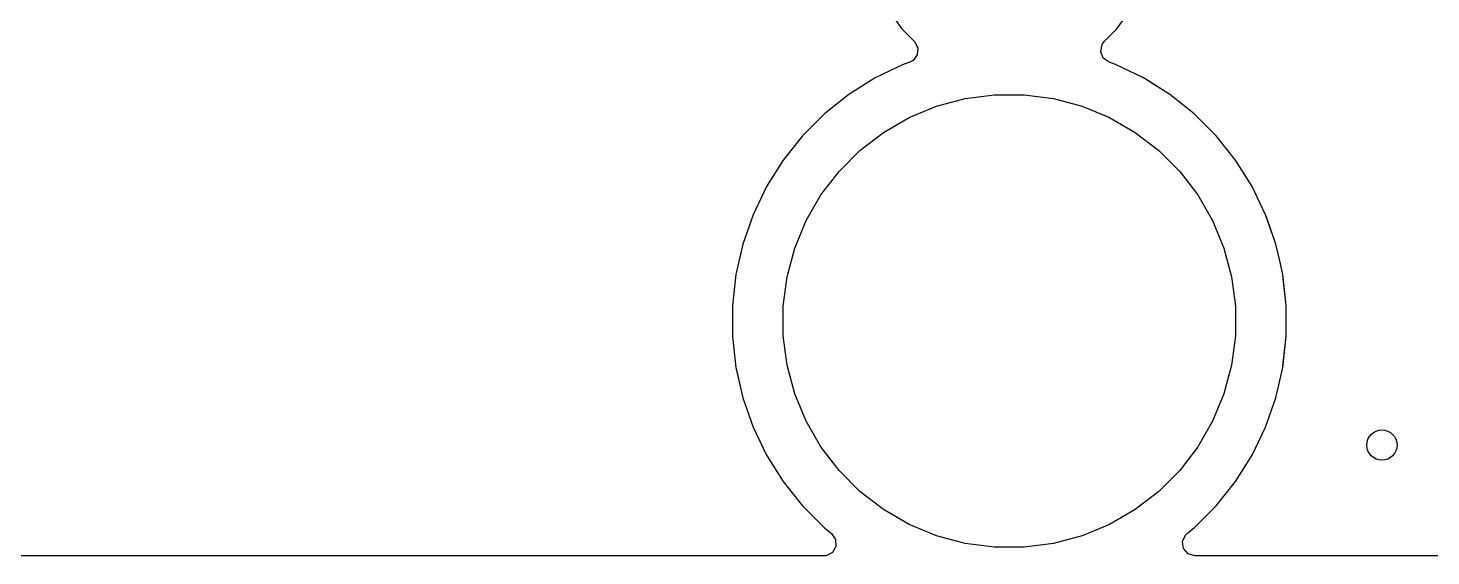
# Model space of a CAD drawing. Header units: inches. Extents: x 6.57 to 9.79, y -8.72 to -3.17.
# Drawn here: x 7.118 to 7.667, y -8.724 to -8.518 of the extents above; entities that cross this region are included whole.
import ezdxf

# ---------------------------------------------------------------- set-up
doc = ezdxf.new("R2010")
doc.units = ezdxf.units.IN
doc.header["$MEASUREMENT"] = 0
doc.layers.add('In1.Cu', color=91, linetype='CONTINUOUS', true_color=0x7fc87f)

msp = doc.modelspace()

# ---------------------------------------------------------------- linework, layer by layer
at = {"layer": 'In1.Cu', "linetype": 'CONTINUOUS'}
for p, q in [((7.45481, -8.51151), (7.45991, -8.51853)), ((7.45481, -8.51151), (7.45991, -8.51853)), ((7.45481, -8.51151), (7.45991, -8.51853)), ((7.45481, -8.51151), (7.45991, -8.51853)), ((7.54402, -8.51853), (7.54912, -8.51151)), ((7.54402, -8.51853), (7.54912, -8.51151)), ((7.54402, -8.51853), (7.54912, -8.51151)), ((7.45991, -8.51853), (7.45991, -8.51853)), ((7.45991, -8.51853), (7.46484, -8.52346)), ((7.45991, -8.51853), (7.45991, -8.51853)), ((7.45991, -8.51853), (7.46484, -8.52346)), ((7.45991, -8.51853), (7.45991, -8.51853)), ((7.45991, -8.51853), (7.46484, -8.52346)), ((7.45991, -8.51853), (7.45991, -8.51853)), ((7.45991, -8.51853), (7.46484, -8.52346)), ((7.53909, -8.52346), (7.54402, -8.51853)), ((7.53909, -8.52346), (7.54402, -8.51853)), ((7.53909, -8.52346), (7.54402, -8.51853)), ((7.53909, -8.52346), (7.54402, -8.51853)), ((7.54402, -8.51853), (7.546, -8.51581)), ((7.46484, -8.52346), (7.46616, -8.52588)), ((7.46484, -8.52346), (7.46616, -8.52588)), ((7.46484, -8.52346), (7.46616, -8.52588)), ((7.46484, -8.52346), (7.46616, -8.52588)), ((7.53821, -8.52466), (7.53909, -8.52346)), ((7.53821, -8.52466), (7.53909, -8.52346)), ((7.53821, -8.52466), (7.53909, -8.52346)), ((7.53821, -8.52466), (7.53909, -8.52346)), ((7.46596, -8.52862), (7.46431, -8.53082)), ((7.46596, -8.52862), (7.46431, -8.53082)), ((7.46596, -8.52862), (7.46431, -8.53082)), ((7.46596, -8.52862), (7.46431, -8.53082)), ((7.46616, -8.52588), (7.46596, -8.52862)), ((7.46616, -8.52588), (7.46596, -8.52862)), ((7.46616, -8.52588), (7.46596, -8.52862)), ((7.46616, -8.52588), (7.46596, -8.52862)), ((7.53768, -8.52736), (7.53821, -8.52466)), ((7.53768, -8.52736), (7.53821, -8.52466)), ((7.53768, -8.52736), (7.53821, -8.52466)), ((7.53768, -8.52736), (7.53821, -8.52466)), ((7.5387, -8.52992), (7.53768, -8.52736)), ((7.5387, -8.52992), (7.53768, -8.52736)), ((7.5387, -8.52992), (7.53768, -8.52736)), ((7.5387, -8.52992), (7.53768, -8.52736)), ((7.54093, -8.53152), (7.5387, -8.52992)), ((7.54093, -8.53152), (7.5387, -8.52992)), ((7.54093, -8.53152), (7.5387, -8.52992)), ((7.54093, -8.53152), (7.5387, -8.52992)), ((7.46046, -8.53241), (7.4495, -8.53769)), ((7.46046, -8.53241), (7.4495, -8.53769)), ((7.46046, -8.53241), (7.4495, -8.53769)), ((7.46046, -8.53241), (7.4495, -8.53769)), ((7.463, -8.53152), (7.46046, -8.53241)), ((7.463, -8.53152), (7.46046, -8.53241)), ((7.463, -8.53152), (7.46046, -8.53241)), ((7.463, -8.53152), (7.46046, -8.53241)), ((7.46046, -8.53241), (7.46046, -8.53241)), ((7.46046, -8.53241), (7.46046, -8.53241)), ((7.46046, -8.53241), (7.46046, -8.53241)), ((7.46046, -8.53241), (7.46046, -8.53241)), ((7.46431, -8.53082), (7.463, -8.53152)), ((7.46431, -8.53082), (7.463, -8.53152)), ((7.46431, -8.53082), (7.463, -8.53152)), ((7.46431, -8.53082), (7.463, -8.53152)), ((7.54347, -8.53241), (7.54093, -8.53152)), ((7.54347, -8.53241), (7.54093, -8.53152)), ((7.54347, -8.53241), (7.54093, -8.53152)), ((7.54347, -8.53241), (7.54093, -8.53152)), ((7.55443, -8.53769), (7.54347, -8.53241)), ((7.54347, -8.53241), (7.54347, -8.53241)), ((7.54347, -8.53241), (7.54347, -8.53241)), ((7.55443, -8.53769), (7.54347, -8.53241)), ((7.54347, -8.53241), (7.54347, -8.53241)), ((7.54347, -8.53241), (7.54347, -8.53241)), ((7.55443, -8.53769), (7.54347, -8.53241)), ((7.54347, -8.53241), (7.54347, -8.53241)), ((7.54347, -8.53241), (7.54347, -8.53241)), ((7.55443, -8.53769), (7.54347, -8.53241)), ((7.54347, -8.53241), (7.54347, -8.53241)), ((7.54347, -8.53241), (7.54347, -8.53241)), ((7.4495, -8.53769), (7.4392, -8.54416)), ((7.4495, -8.53769), (7.4392, -8.54416)), ((7.4495, -8.53769), (7.4392, -8.54416)), ((7.4495, -8.53769), (7.4392, -8.54416)), ((7.55761, -8.53969), (7.55443, -8.53769)), ((7.55712, -8.53938), (7.55443, -8.53769)), ((7.55761, -8.53969), (7.55443, -8.53769)), ((7.55761, -8.53969), (7.55443, -8.53769)), ((7.56473, -8.54416), (7.55712, -8.53938)), ((7.56473, -8.54416), (7.55761, -8.53969)), ((7.56473, -8.54416), (7.55761, -8.53969)), ((7.56473, -8.54416), (7.55761, -8.53969)), ((7.4392, -8.54416), (7.42969, -8.55174)), ((7.4392, -8.54416), (7.42969, -8.55174)), ((7.4392, -8.54416), (7.42969, -8.55174)), ((7.4392, -8.54416), (7.42969, -8.55174)), ((7.47349, -8.54873), (7.48468, -8.54573)), ((7.47349, -8.54873), (7.48468, -8.54573)), ((7.47349, -8.54873), (7.48468, -8.54573)), ((7.47349, -8.54873), (7.48468, -8.54573)), ((7.48468, -8.54573), (7.49617, -8.54422)), ((7.48468, -8.54573), (7.49617, -8.54422)), ((7.48468, -8.54573), (7.49617, -8.54422)), ((7.48468, -8.54573), (7.49617, -8.54422)), ((7.49617, -8.54422), (7.50776, -8.54422)), ((7.49617, -8.54422), (7.50776, -8.54422)), ((7.49617, -8.54422), (7.50776, -8.54422)), ((7.49617, -8.54422), (7.50776, -8.54422)), ((7.50776, -8.54422), (7.51925, -8.54573)), ((7.50776, -8.54422), (7.51925, -8.54573)), ((7.50776, -8.54422), (7.51925, -8.54573)), ((7.50776, -8.54422), (7.51925, -8.54573)), ((7.51925, -8.54573), (7.53044, -8.54873)), ((7.51925, -8.54573), (7.53044, -8.54873)), ((7.51925, -8.54573), (7.53044, -8.54873)), ((7.51925, -8.54573), (7.53044, -8.54873)), ((7.57028, -8.54859), (7.56473, -8.54416)), ((7.57028, -8.54859), (7.56473, -8.54416)), ((7.57028, -8.54859), (7.56473, -8.54416)), ((7.57028, -8.54859), (7.56473, -8.54416)), ((7.42969, -8.55174), (7.42109, -8.56034)), ((7.42969, -8.55174), (7.42109, -8.56034)), ((7.42969, -8.55174), (7.42109, -8.56034)), ((7.42969, -8.55174), (7.42109, -8.56034)), ((7.46279, -8.55317), (7.47349, -8.54873)), ((7.46279, -8.55317), (7.47349, -8.54873)), ((7.46279, -8.55317), (7.47349, -8.54873)), ((7.46279, -8.55317), (7.47349, -8.54873)), ((7.53044, -8.54873), (7.54114, -8.55317)), ((7.53044, -8.54873), (7.54114, -8.55317)), ((7.53044, -8.54873), (7.54114, -8.55317)), ((7.53044, -8.54873), (7.54114, -8.55317)), ((7.5729, -8.55068), (7.57028, -8.54859)), ((7.5729, -8.55068), (7.57028, -8.54859)), ((7.5729, -8.55068), (7.57028, -8.54859)), ((7.5729, -8.55068), (7.57028, -8.54859)), ((7.57424, -8.55174), (7.5729, -8.55068)), ((7.57424, -8.55174), (7.5729, -8.55068)), ((7.57424, -8.55174), (7.5729, -8.55068)), ((7.57424, -8.55174), (7.5729, -8.55068)), ((7.58284, -8.56034), (7.57424, -8.55174)), ((7.58284, -8.56034), (7.57424, -8.55174)), ((7.58284, -8.56034), (7.57424, -8.55174)), ((7.58284, -8.56034), (7.57424, -8.55174)), ((7.45275, -8.55896), (7.46279, -8.55317)), ((7.45275, -8.55896), (7.46279, -8.55317)), ((7.45275, -8.55896), (7.46279, -8.55317)), ((7.45275, -8.55896), (7.46279, -8.55317)), ((7.54114, -8.55317), (7.55118, -8.55896)), ((7.54114, -8.55317), (7.55118, -8.55896)), ((7.54114, -8.55317), (7.55118, -8.55896)), ((7.54114, -8.55317), (7.55118, -8.55896)), ((7.42109, -8.56034), (7.41351, -8.56985)), ((7.42109, -8.56034), (7.41351, -8.56985)), ((7.42109, -8.56034), (7.41351, -8.56985)), ((7.42109, -8.56034), (7.41351, -8.56985)), ((7.44356, -8.56601), (7.45275, -8.55896)), ((7.44356, -8.56601), (7.45275, -8.55896)), ((7.44356, -8.56601), (7.45275, -8.55896)), ((7.44356, -8.56601), (7.45275, -8.55896)), ((7.55118, -8.55896), (7.56037, -8.56601)), ((7.55118, -8.55896), (7.56037, -8.56601)), ((7.55118, -8.55896), (7.56037, -8.56601)), ((7.55118, -8.55896), (7.56037, -8.56601)), ((7.59042, -8.56985), (7.58284, -8.56034)), ((7.59042, -8.56985), (7.58284, -8.56034)), ((7.59042, -8.56985), (7.58284, -8.56034)), ((7.59042, -8.56985), (7.58284, -8.56034)), ((7.43537, -8.57421), (7.44356, -8.56601)), ((7.43537, -8.57421), (7.44356, -8.56601)), ((7.43537, -8.57421), (7.44356, -8.56601)), ((7.43537, -8.57421), (7.44356, -8.56601)), ((7.56037, -8.56601), (7.56857, -8.57421)), ((7.56037, -8.56601), (7.56857, -8.57421)), ((7.56037, -8.56601), (7.56857, -8.57421)), ((7.56037, -8.56601), (7.56857, -8.57421)), ((7.41351, -8.56985), (7.40704, -8.58015)), ((7.41351, -8.56985), (7.40704, -8.58015)), ((7.41351, -8.56985), (7.40704, -8.58015)), ((7.41351, -8.56985), (7.40704, -8.58015)), ((7.59689, -8.58015), (7.59042, -8.56985)), ((7.59689, -8.58015), (7.59042, -8.56985)), ((7.59689, -8.58015), (7.59042, -8.56985)), ((7.59689, -8.58015), (7.59042, -8.56985)), ((7.42831, -8.5834), (7.43537, -8.57421)), ((7.42831, -8.5834), (7.43537, -8.57421)), ((7.42831, -8.5834), (7.43537, -8.57421)), ((7.42831, -8.5834), (7.43537, -8.57421)), ((7.56857, -8.57421), (7.57562, -8.5834)), ((7.56857, -8.57421), (7.57562, -8.5834)), ((7.56857, -8.57421), (7.57562, -8.5834)), ((7.56857, -8.57421), (7.57562, -8.5834)), ((7.40704, -8.58015), (7.40176, -8.59111)), ((7.40704, -8.58015), (7.40176, -8.59111)), ((7.40704, -8.58015), (7.40176, -8.59111)), ((7.40704, -8.58015), (7.40176, -8.59111)), ((7.42252, -8.59343), (7.42831, -8.5834)), ((7.42252, -8.59343), (7.42831, -8.5834)), ((7.42252, -8.59343), (7.42831, -8.5834)), ((7.42252, -8.59343), (7.42831, -8.5834)), ((7.57562, -8.5834), (7.58141, -8.59343)), ((7.57562, -8.5834), (7.58141, -8.59343)), ((7.57562, -8.5834), (7.58141, -8.59343)), ((7.57562, -8.5834), (7.58141, -8.59343)), ((7.60217, -8.59111), (7.59689, -8.58015)), ((7.60217, -8.59111), (7.59689, -8.58015)), ((7.60217, -8.59111), (7.59689, -8.58015)), ((7.60217, -8.59111), (7.59689, -8.58015)), ((7.40176, -8.59111), (7.39775, -8.60259)), ((7.40176, -8.59111), (7.39775, -8.60259)), ((7.40176, -8.59111), (7.39775, -8.60259)), ((7.40176, -8.59111), (7.39775, -8.60259)), ((7.40176, -8.59111), (7.40176, -8.59111)), ((7.40176, -8.59111), (7.40176, -8.59111)), ((7.40176, -8.59111), (7.40176, -8.59111)), ((7.40176, -8.59111), (7.40176, -8.59111)), ((7.41808, -8.60414), (7.42252, -8.59343)), ((7.41808, -8.60414), (7.42252, -8.59343)), ((7.41808, -8.60414), (7.42252, -8.59343)), ((7.41808, -8.60414), (7.42252, -8.59343)), ((7.58141, -8.59343), (7.58585, -8.60414)), ((7.58141, -8.59343), (7.58585, -8.60414)), ((7.58141, -8.59343), (7.58585, -8.60414)), ((7.58141, -8.59343), (7.58585, -8.60414)), ((7.60486, -8.5988), (7.60217, -8.59111)), ((7.60217, -8.59111), (7.60217, -8.59111)), ((7.60288, -8.59313), (7.60217, -8.59111)), ((7.60502, -8.59926), (7.60217, -8.59111)), ((7.60486, -8.5988), (7.60217, -8.59111)), ((7.60217, -8.59111), (7.60217, -8.59111)), ((7.6058, -8.60148), (7.60288, -8.59313)), ((7.60618, -8.60259), (7.60486, -8.5988)), ((7.60618, -8.60259), (7.60486, -8.5988)), ((7.60618, -8.60259), (7.60502, -8.59926)), ((7.39775, -8.60259), (7.39504, -8.61445)), ((7.39775, -8.60259), (7.39504, -8.61445)), ((7.39775, -8.60259), (7.39504, -8.61445)), ((7.39775, -8.60259), (7.39504, -8.61445)), ((7.39775, -8.60259), (7.39775, -8.60259)), ((7.39775, -8.60259), (7.39775, -8.60259)), ((7.39775, -8.60259), (7.39775, -8.60259)), ((7.39775, -8.60259), (7.39775, -8.60259)), ((7.41508, -8.61533), (7.41808, -8.60414)), ((7.41508, -8.61533), (7.41808, -8.60414)), ((7.41508, -8.61533), (7.41808, -8.60414)), ((7.41508, -8.61533), (7.41808, -8.60414)), ((7.58585, -8.60414), (7.58885, -8.61533)), ((7.58585, -8.60414), (7.58885, -8.61533)), ((7.58585, -8.60414), (7.58885, -8.61533)), ((7.58585, -8.60414), (7.58885, -8.61533)), ((7.60618, -8.60259), (7.6058, -8.60148)), ((7.60768, -8.60914), (7.60618, -8.60259)), ((7.60768, -8.60914), (7.60618, -8.60259)), ((7.60768, -8.60914), (7.60618, -8.60259)), ((7.60768, -8.60914), (7.60618, -8.60259)), ((7.60889, -8.61445), (7.60768, -8.60914)), ((7.60889, -8.61445), (7.60768, -8.60914)), ((7.60889, -8.61445), (7.60768, -8.60914)), ((7.60889, -8.61445), (7.60768, -8.60914)), ((7.39504, -8.61445), (7.39368, -8.62653)), ((7.39504, -8.61445), (7.39368, -8.62653)), ((7.39504, -8.61445), (7.39368, -8.62653)), ((7.39504, -8.61445), (7.39368, -8.62653)), ((7.39504, -8.61445), (7.39504, -8.61445)), ((7.39504, -8.61445), (7.39504, -8.61445)), ((7.39504, -8.61445), (7.39504, -8.61445)), ((7.39504, -8.61445), (7.39504, -8.61445)), ((7.41357, -8.62682), (7.41508, -8.61533)), ((7.41357, -8.62682), (7.41508, -8.61533)), ((7.41357, -8.62682), (7.41508, -8.61533)), ((7.41357, -8.62682), (7.41508, -8.61533)), ((7.58885, -8.61533), (7.59036, -8.62682)), ((7.58885, -8.61533), (7.59036, -8.62682)), ((7.58885, -8.61533), (7.59036, -8.62682)), ((7.58885, -8.61533), (7.59036, -8.62682)), ((7.61025, -8.62653), (7.60889, -8.61445)), ((7.60889, -8.61445), (7.60889, -8.61445)), ((7.60917, -8.61688), (7.60889, -8.61445)), ((7.60889, -8.61445), (7.60889, -8.61445)), ((7.60921, -8.61729), (7.60889, -8.61445)), ((7.60889, -8.61445), (7.60889, -8.61445)), ((7.60921, -8.61729), (7.60889, -8.61445)), ((7.60889, -8.61445), (7.60889, -8.61445)), ((7.61025, -8.62653), (7.60917, -8.61688)), ((7.61025, -8.62653), (7.60921, -8.61729)), ((7.61025, -8.62653), (7.60921, -8.61729)), ((7.39368, -8.62653), (7.39368, -8.63869)), ((7.39368, -8.62653), (7.39368, -8.63869)), ((7.39368, -8.62653), (7.39368, -8.63869)), ((7.39368, -8.62653), (7.39368, -8.63869)), ((7.41357, -8.63841), (7.41357, -8.62682)), ((7.41357, -8.63841), (7.41357, -8.62682)), ((7.41357, -8.63841), (7.41357, -8.62682)), ((7.41357, -8.63841), (7.41357, -8.62682)), ((7.59036, -8.62682), (7.59036, -8.63841)), ((7.59036, -8.62682), (7.59036, -8.63841)), ((7.59036, -8.62682), (7.59036, -8.63841)), ((7.59036, -8.62682), (7.59036, -8.63841)), ((7.61025, -8.63869), (7.61025, -8.62653)), ((7.61025, -8.62653), (7.61025, -8.62653)), ((7.61025, -8.63869), (7.61025, -8.62653)), ((7.61025, -8.63869), (7.61025, -8.62653)), ((7.61025, -8.63869), (7.61025, -8.62653)), ((7.39368, -8.63869), (7.39504, -8.65078)), ((7.39368, -8.63869), (7.39504, -8.65078)), ((7.39368, -8.63869), (7.39504, -8.65078)), ((7.39368, -8.63869), (7.39504, -8.65078)), ((7.41508, -8.64989), (7.41357, -8.63841)), ((7.41508, -8.64989), (7.41357, -8.63841)), ((7.41508, -8.64989), (7.41357, -8.63841)), ((7.41508, -8.64989), (7.41357, -8.63841)), ((7.59036, -8.63841), (7.58885, -8.64989)), ((7.59036, -8.63841), (7.58885, -8.64989)), ((7.59036, -8.63841), (7.58885, -8.64989)), ((7.59036, -8.63841), (7.58885, -8.64989)), ((7.60889, -8.65078), (7.61025, -8.63869)), ((7.60889, -8.65078), (7.61025, -8.63869)), ((7.60896, -8.65013), (7.61025, -8.63869)), ((7.60972, -8.6434), (7.61025, -8.63869)), ((7.61025, -8.63869), (7.61025, -8.63869)), ((7.60889, -8.65078), (7.60972, -8.6434)), ((7.41808, -8.66109), (7.41508, -8.64989)), ((7.41808, -8.66109), (7.41508, -8.64989)), ((7.41808, -8.66109), (7.41508, -8.64989)), ((7.41808, -8.66109), (7.41508, -8.64989)), ((7.58885, -8.64989), (7.58585, -8.66109)), ((7.58885, -8.64989), (7.58585, -8.66109)), ((7.58885, -8.64989), (7.58585, -8.66109)), ((7.58885, -8.64989), (7.58585, -8.66109)), ((7.60889, -8.65078), (7.60896, -8.65013)), ((7.39504, -8.65078), (7.39504, -8.65078)), ((7.39504, -8.65078), (7.39504, -8.65078)), ((7.39504, -8.65078), (7.39514, -8.6512)), ((7.39504, -8.65078), (7.39504, -8.65078)), ((7.39504, -8.65078), (7.39775, -8.66264)), ((7.39504, -8.65078), (7.39504, -8.65078)), ((7.39504, -8.65078), (7.39775, -8.66264)), ((7.39504, -8.65078), (7.39504, -8.65078)), ((7.39504, -8.65078), (7.39775, -8.66264)), ((7.39514, -8.6512), (7.39775, -8.66264)), ((7.60618, -8.66264), (7.60889, -8.65078)), ((7.60618, -8.66264), (7.60889, -8.65078)), ((7.60618, -8.66264), (7.60889, -8.65078)), ((7.60618, -8.66264), (7.60889, -8.65078)), ((7.60889, -8.65078), (7.60889, -8.65078)), ((7.42252, -8.67179), (7.41808, -8.66109)), ((7.42252, -8.67179), (7.41808, -8.66109)), ((7.42252, -8.67179), (7.41808, -8.66109)), ((7.42252, -8.67179), (7.41808, -8.66109)), ((7.58585, -8.66109), (7.58141, -8.67179)), ((7.58585, -8.66109), (7.58141, -8.67179)), ((7.58585, -8.66109), (7.58141, -8.67179)), ((7.58585, -8.66109), (7.58141, -8.67179)), ((7.39775, -8.66264), (7.39775, -8.66264)), ((7.39775, -8.66264), (7.40176, -8.67412)), ((7.39775, -8.66264), (7.39775, -8.66264)), ((7.39775, -8.66264), (7.40176, -8.67412)), ((7.39775, -8.66264), (7.39775, -8.66264)), ((7.39775, -8.66264), (7.40176, -8.67412)), ((7.39775, -8.66264), (7.39775, -8.66264)), ((7.39775, -8.66264), (7.40176, -8.67412)), ((7.60217, -8.67412), (7.60618, -8.66264)), ((7.60217, -8.67412), (7.60618, -8.66264)), ((7.60217, -8.67412), (7.60618, -8.66264)), ((7.60217, -8.67412), (7.60618, -8.66264)), ((7.42831, -8.68183), (7.42252, -8.67179)), ((7.42831, -8.68183), (7.42252, -8.67179)), ((7.42831, -8.68183), (7.42252, -8.67179)), ((7.42831, -8.68183), (7.42252, -8.67179)), ((7.58141, -8.67179), (7.57562, -8.68183)), ((7.58141, -8.67179), (7.57562, -8.68183)), ((7.58141, -8.67179), (7.57562, -8.68183)), ((7.58141, -8.67179), (7.57562, -8.68183)), ((7.40176, -8.67412), (7.40176, -8.67412)), ((7.40176, -8.67412), (7.40704, -8.68508)), ((7.40176, -8.67412), (7.40176, -8.67412)), ((7.40176, -8.67412), (7.40704, -8.68508)), ((7.40176, -8.67412), (7.40176, -8.67412)), ((7.40176, -8.67412), (7.40704, -8.68508)), ((7.40176, -8.67412), (7.40176, -8.67412)), ((7.40176, -8.67412), (7.40704, -8.68508)), ((7.59689, -8.68508), (7.60217, -8.67412)), ((7.59689, -8.68508), (7.60217, -8.67412)), ((7.59689, -8.68508), (7.60217, -8.67412)), ((7.59689, -8.68508), (7.60217, -8.67412)), ((7.43537, -8.69102), (7.42831, -8.68183)), ((7.43537, -8.69102), (7.42831, -8.68183)), ((7.43537, -8.69102), (7.42831, -8.68183)), ((7.43537, -8.69102), (7.42831, -8.68183)), ((7.57562, -8.68183), (7.56857, -8.69102)), ((7.57562, -8.68183), (7.56857, -8.69102)), ((7.57562, -8.68183), (7.56857, -8.69102)), ((7.57562, -8.68183), (7.56857, -8.69102)), ((7.40704, -8.68508), (7.40704, -8.68508)), ((7.40704, -8.68508), (7.41351, -8.69537)), ((7.40704, -8.68508), (7.40704, -8.68508)), ((7.40704, -8.68508), (7.41351, -8.69537)), ((7.40704, -8.68508), (7.40704, -8.68508)), ((7.40704, -8.68508), (7.41351, -8.69537)), ((7.40704, -8.68508), (7.40704, -8.68508)), ((7.40704, -8.68508), (7.41351, -8.69537)), ((7.59042, -8.69537), (7.59689, -8.68508)), ((7.59042, -8.69537), (7.59689, -8.68508)), ((7.59042, -8.69537), (7.59689, -8.68508)), ((7.59042, -8.69537), (7.59689, -8.68508)), ((7.44356, -8.69921), (7.43537, -8.69102)), ((7.44356, -8.69921), (7.43537, -8.69102)), ((7.44356, -8.69921), (7.43537, -8.69102)), ((7.44356, -8.69921), (7.43537, -8.69102)), ((7.56857, -8.69102), (7.56037, -8.69921)), ((7.56857, -8.69102), (7.56037, -8.69921)), ((7.56857, -8.69102), (7.56037, -8.69921)), ((7.56857, -8.69102), (7.56037, -8.69921)), ((7.41351, -8.69537), (7.41597, -8.69846)), ((7.41351, -8.69537), (7.41597, -8.69846)), ((7.41351, -8.69537), (7.41597, -8.69846)), ((7.41351, -8.69537), (7.41597, -8.69846)), ((7.41597, -8.69846), (7.42109, -8.70488)), ((7.41597, -8.69846), (7.42109, -8.70488)), ((7.41597, -8.69846), (7.42109, -8.70488)), ((7.41597, -8.69846), (7.42109, -8.70488)), ((7.45275, -8.70627), (7.44356, -8.69921)), ((7.45275, -8.70627), (7.44356, -8.69921)), ((7.45275, -8.70627), (7.44356, -8.69921)), ((7.45275, -8.70627), (7.44356, -8.69921)), ((7.56037, -8.69921), (7.55118, -8.70627)), ((7.56037, -8.69921), (7.55118, -8.70627)), ((7.56037, -8.69921), (7.55118, -8.70627)), ((7.56037, -8.69921), (7.55118, -8.70627)), ((7.58284, -8.70488), (7.59042, -8.69537)), ((7.58284, -8.70488), (7.59042, -8.69537)), ((7.58284, -8.70488), (7.59042, -8.69537)), ((7.58284, -8.70488), (7.59042, -8.69537)), ((7.42109, -8.70488), (7.42969, -8.71348)), ((7.42109, -8.70488), (7.42969, -8.71348)), ((7.42109, -8.70488), (7.42969, -8.71348)), ((7.42109, -8.70488), (7.42969, -8.71348)), ((7.57424, -8.71348), (7.58284, -8.70488)), ((7.57424, -8.71348), (7.58284, -8.70488)), ((7.57424, -8.71348), (7.58284, -8.70488)), ((7.57424, -8.71348), (7.58284, -8.70488)), ((7.46279, -8.71206), (7.45275, -8.70627)), ((7.46279, -8.71206), (7.45275, -8.70627)), ((7.46279, -8.71206), (7.45275, -8.70627)), ((7.46279, -8.71206), (7.45275, -8.70627)), ((7.55118, -8.70627), (7.54114, -8.71206)), ((7.55118, -8.70627), (7.54114, -8.71206)), ((7.55118, -8.70627), (7.54114, -8.71206)), ((7.55118, -8.70627), (7.54114, -8.71206)), ((7.42969, -8.71348), (7.43246, -8.71569)), ((7.42969, -8.71348), (7.43246, -8.71569)), ((7.42969, -8.71348), (7.43246, -8.71569)), ((7.42969, -8.71348), (7.43246, -8.71569)), ((7.43246, -8.71569), (7.43404, -8.71794)), ((7.43246, -8.71569), (7.43404, -8.71794)), ((7.43246, -8.71569), (7.43404, -8.71794)), ((7.43246, -8.71569), (7.43404, -8.71794)), ((7.47349, -8.71649), (7.46279, -8.71206)), ((7.47349, -8.71649), (7.46279, -8.71206)), ((7.47349, -8.71649), (7.46279, -8.71206)), ((7.47349, -8.71649), (7.46279, -8.71206)), ((7.48468, -8.71949), (7.47349, -8.71649)), ((7.48468, -8.71949), (7.47349, -8.71649)), ((7.48468, -8.71949), (7.47349, -8.71649)), ((7.48468, -8.71949), (7.47349, -8.71649)), ((7.53044, -8.71649), (7.51925, -8.71949)), ((7.53044, -8.71649), (7.51925, -8.71949)), ((7.53044, -8.71649), (7.51925, -8.71949)), ((7.53044, -8.71649), (7.51925, -8.71949)), ((7.54114, -8.71206), (7.53044, -8.71649)), ((7.54114, -8.71206), (7.53044, -8.71649)), ((7.54114, -8.71206), (7.53044, -8.71649)), ((7.54114, -8.71206), (7.53044, -8.71649)), ((7.56968, -8.71881), (7.57082, -8.71631)), ((7.56968, -8.71881), (7.57082, -8.71631)), ((7.56968, -8.71881), (7.57082, -8.71631)), ((7.56968, -8.71881), (7.57082, -8.71631)), ((7.57082, -8.71631), (7.57147, -8.71569)), ((7.57082, -8.71631), (7.57147, -8.71569)), ((7.57082, -8.71631), (7.57147, -8.71569)), ((7.57082, -8.71631), (7.57147, -8.71569)), ((7.57147, -8.71569), (7.57246, -8.7149)), ((7.57147, -8.71569), (7.57246, -8.7149)), ((7.57147, -8.71569), (7.57246, -8.7149)), ((7.57147, -8.71569), (7.57246, -8.7149)), ((7.57246, -8.7149), (7.57424, -8.71348)), ((7.57246, -8.7149), (7.57424, -8.71348)), ((7.57246, -8.7149), (7.57424, -8.71348)), ((7.57246, -8.7149), (7.57424, -8.71348)), ((7.43416, -8.72069), (7.43276, -8.72306)), ((7.43416, -8.72069), (7.43276, -8.72306)), ((7.43416, -8.72069), (7.43276, -8.72306)), ((7.43416, -8.72069), (7.43276, -8.72306)), ((7.43404, -8.71794), (7.43416, -8.72069)), ((7.43404, -8.71794), (7.43416, -8.72069)), ((7.43404, -8.71794), (7.43416, -8.72069)), ((7.43404, -8.71794), (7.43416, -8.72069)), ((7.49617, -8.72101), (7.48468, -8.71949)), ((7.49617, -8.72101), (7.48468, -8.71949)), ((7.49617, -8.72101), (7.48468, -8.71949)), ((7.49617, -8.72101), (7.48468, -8.71949)), ((7.50776, -8.72101), (7.49617, -8.72101)), ((7.50776, -8.72101), (7.49617, -8.72101)), ((7.50776, -8.72101), (7.49617, -8.72101)), ((7.50776, -8.72101), (7.49617, -8.72101)), ((7.51925, -8.71949), (7.50776, -8.72101)), ((7.51925, -8.71949), (7.50776, -8.72101)), ((7.51925, -8.71949), (7.50776, -8.72101)), ((7.51925, -8.71949), (7.50776, -8.72101)), ((7.57007, -8.72154), (7.56968, -8.71881)), ((7.57007, -8.72154), (7.56968, -8.71881)), ((7.57007, -8.72154), (7.56968, -8.71881)), ((7.57007, -8.72154), (7.56968, -8.71881)), ((7.57187, -8.72361), (7.57007, -8.72154)), ((7.57187, -8.72361), (7.57007, -8.72154)), ((7.57187, -8.72361), (7.57007, -8.72154)), ((7.57187, -8.72361), (7.57007, -8.72154)), ((7.42942, -8.72439), (7.02806, -8.72439)), ((7.42942, -8.72439), (7.02806, -8.72439)), ((7.42942, -8.72439), (7.02806, -8.72439)), ((7.42942, -8.72439), (7.02806, -8.72439)), ((7.43031, -8.72431), (7.42942, -8.72439)), ((7.43031, -8.72431), (7.42942, -8.72439)), ((7.43031, -8.72431), (7.42942, -8.72439)), ((7.43031, -8.72431), (7.42942, -8.72439)), ((7.43276, -8.72306), (7.43031, -8.72431)), ((7.43276, -8.72306), (7.43031, -8.72431)), ((7.43276, -8.72306), (7.43031, -8.72431)), ((7.43276, -8.72306), (7.43031, -8.72431)), ((7.57451, -8.72439), (7.57187, -8.72361)), ((7.57451, -8.72439), (7.57187, -8.72361)), ((7.57451, -8.72439), (7.57187, -8.72361)), ((7.57451, -8.72439), (7.57187, -8.72361)), ((9.64416, -8.72439), (7.57451, -8.72439)), ((8.04925, -8.72439), (7.57451, -8.72439)), ((9.64416, -8.72439), (7.57451, -8.72439)), ((9.64416, -8.72439), (7.57451, -8.72439))]:
    msp.add_line(p, q, dxfattribs=at)
at = {"layer": 'In1.Cu'}
msp.add_circle((7.64764, -8.6811), 0.00591, dxfattribs=at)
msp.add_circle((7.64764, -8.6811), 0.00591, dxfattribs=at)
msp.add_circle((7.64764, -8.6811), 0.00591, dxfattribs=at)
msp.add_circle((7.64764, -8.6811), 0.00591, dxfattribs=at)

doc.saveas('drawing.dxf')
